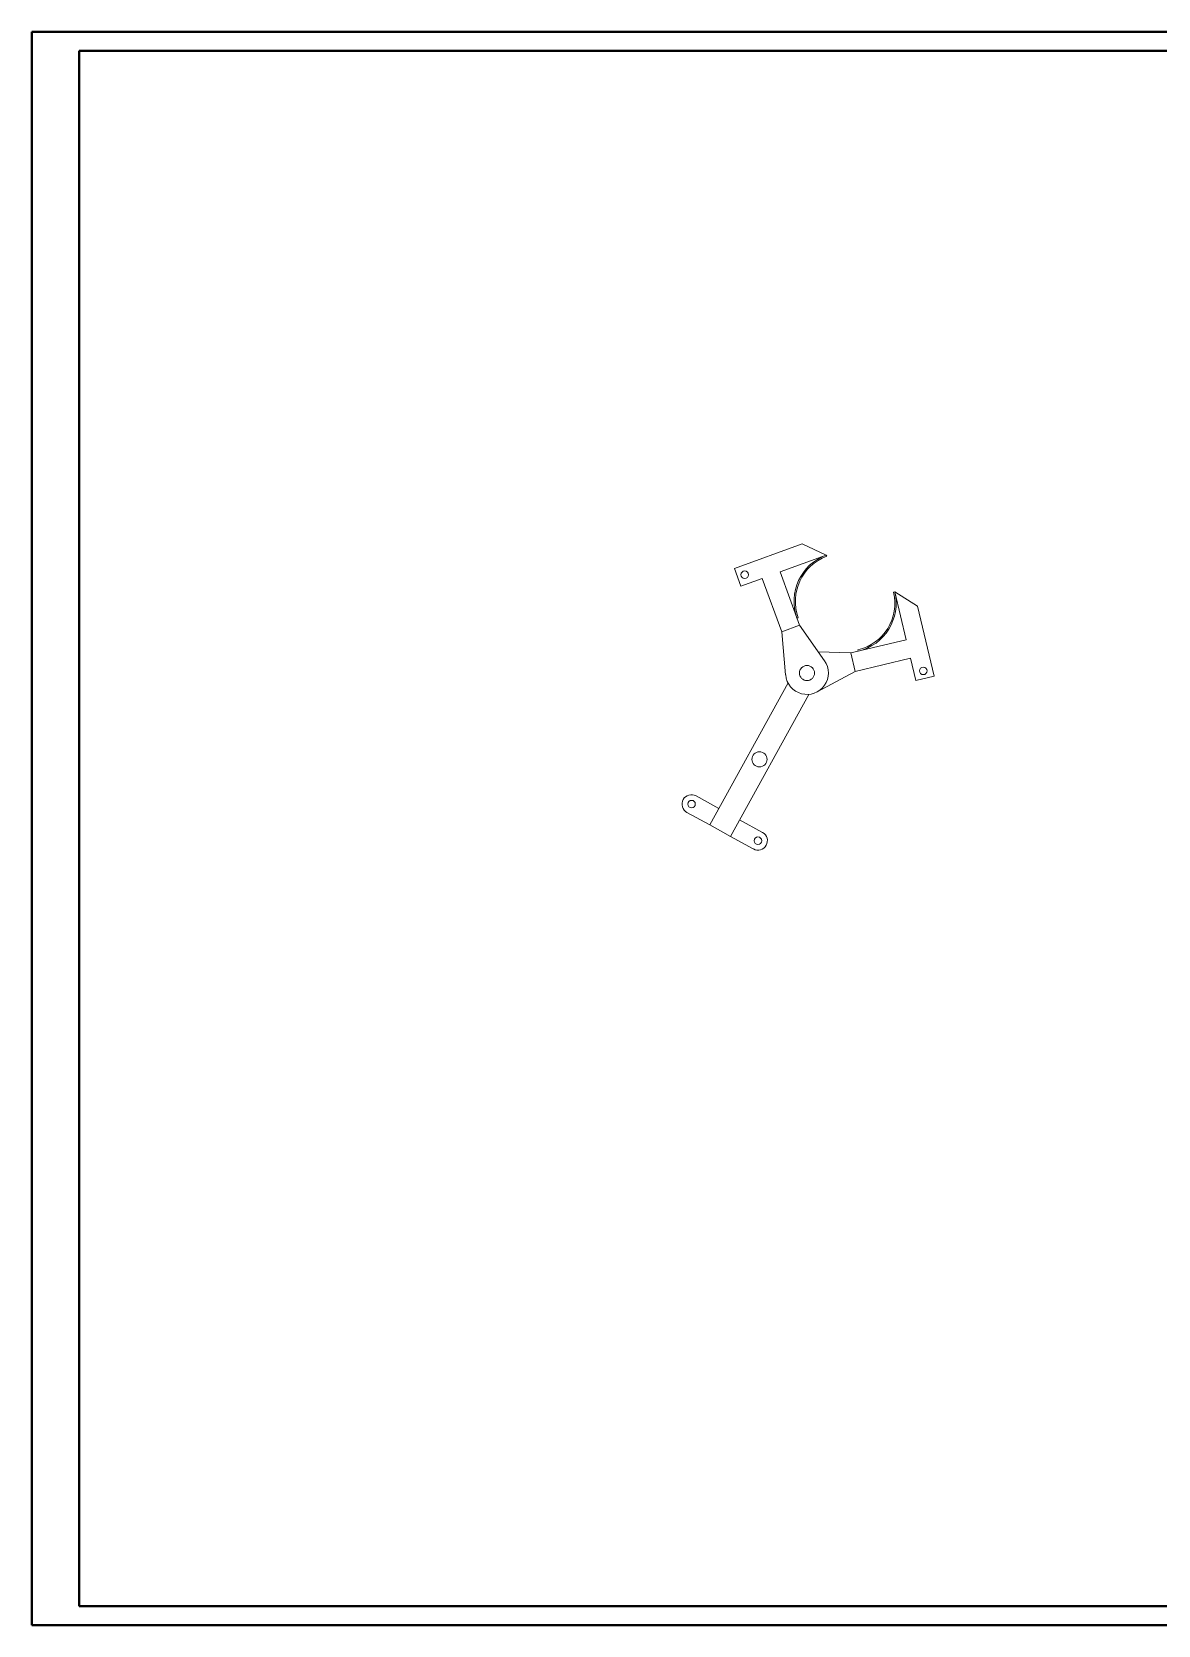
# Model space of a CAD drawing. Header units: millimetres. Extents: x 0 to 1189, y 0 to 841.
# Drawn here: x 0 to 595, y 0 to 841 of the extents above; entities that cross this region are included whole.
import ezdxf

# ---------------------------------------------------------------- set-up
doc = ezdxf.new("R2010")
doc.units = ezdxf.units.MM

msp = doc.modelspace()

# ---------------------------------------------------------------- linework, layer by layer
at = {"color": 7, "linetype": 'Continuous', "lineweight": 40}
for p, q in [((0.08, 0.21), (0.08, 841.21)), ((0.08, 841.21), (1189.08, 841.21)), ((25.08, 10.21), (25.08, 831.21)), ((25.08, 831.21), (1179.08, 831.21)), ((25.08, 10.21), (1179.08, 10.21)), ((0.08, 0.21), (1189.08, 0.21))]:
    msp.add_line(p, q, dxfattribs=at)
at = {"color": 7, "linetype": 'Continuous', "lineweight": 15}
for p, q in [((406.61, 571.02), (370.92, 557.97)), ((419.43, 565.07), (395.02, 556.14)), ((419.43, 565.07), (406.61, 571.02)), ((419.43, 565.07), (419.67, 564.41)), ((370.92, 557.97), (374.36, 548.58)), ((395.02, 556.14), (405.32, 527.96)), ((385.63, 552.7), (374.36, 548.58)), ((395.93, 524.53), (385.63, 552.7)), ((455.61, 545.59), (454.92, 545.43)), ((455.61, 545.59), (467.64, 538.16)), ((455.61, 545.59), (461.59, 520.29)), ((404.61, 531.96), (403.95, 531.72)), ((467.64, 538.16), (476.39, 501.18)), ((395.93, 524.53), (405.32, 527.96)), ((397.97, 501.76), (395.93, 524.53)), ((405.32, 527.96), (418.46, 509.26)), ((432.4, 513.39), (415.21, 513.89)), ((461.59, 520.29), (432.4, 513.39)), ((434.7, 503.66), (432.4, 513.39)), ((436.13, 514.99), (436.29, 514.31)), ((434.7, 503.66), (463.89, 510.56)), ((463.89, 510.56), (466.65, 498.88)), ((399.21, 497.54), (357.91, 422.57)), ((414.57, 492.82), (434.7, 503.66)), ((476.39, 501.18), (466.65, 498.88)), ((410.16, 491.51), (368.86, 416.54)), ((362.74, 431.33), (350.69, 437.96)), ((357.91, 422.57), (345.87, 429.2)), ((368.86, 416.54), (357.91, 422.57)), ((385.73, 418.66), (373.69, 425.3)), ((380.9, 409.9), (368.86, 416.54))]:
    msp.add_line(p, q, dxfattribs=at)
for centre, radius in [((376.39, 554.65), 2), ((409.22, 502.77), 4), ((470.6, 503.93), 2), ((384.13, 457.22), 4), ((348.28, 433.58), 2), ((383.32, 414.28), 2)]:
    msp.add_circle(centre, radius, dxfattribs=at)
for centre, radius, start, end in [((428.37, 540.65), 26, 110.09568, 200.09568), ((428.37, 540.65), 25.3, 110.09568, 200.09568), ((430.3, 539.61), 25.3, 283.30829, 13.30829), ((430.3, 539.61), 26, 283.30829, 13.30829), ((409.22, 502.77), 11.29, 185.11423, 35.07712), ((348.28, 433.58), 5, 61.15492, 151.15492), ((348.28, 433.58), 5, 151.15492, 241.15492), ((383.32, 414.28), 5, 331.15492, 61.15492), ((383.32, 414.28), 5, 241.15492, 331.15492)]:
    msp.add_arc(centre, radius, start, end, dxfattribs=at)

doc.saveas('drawing.dxf')
